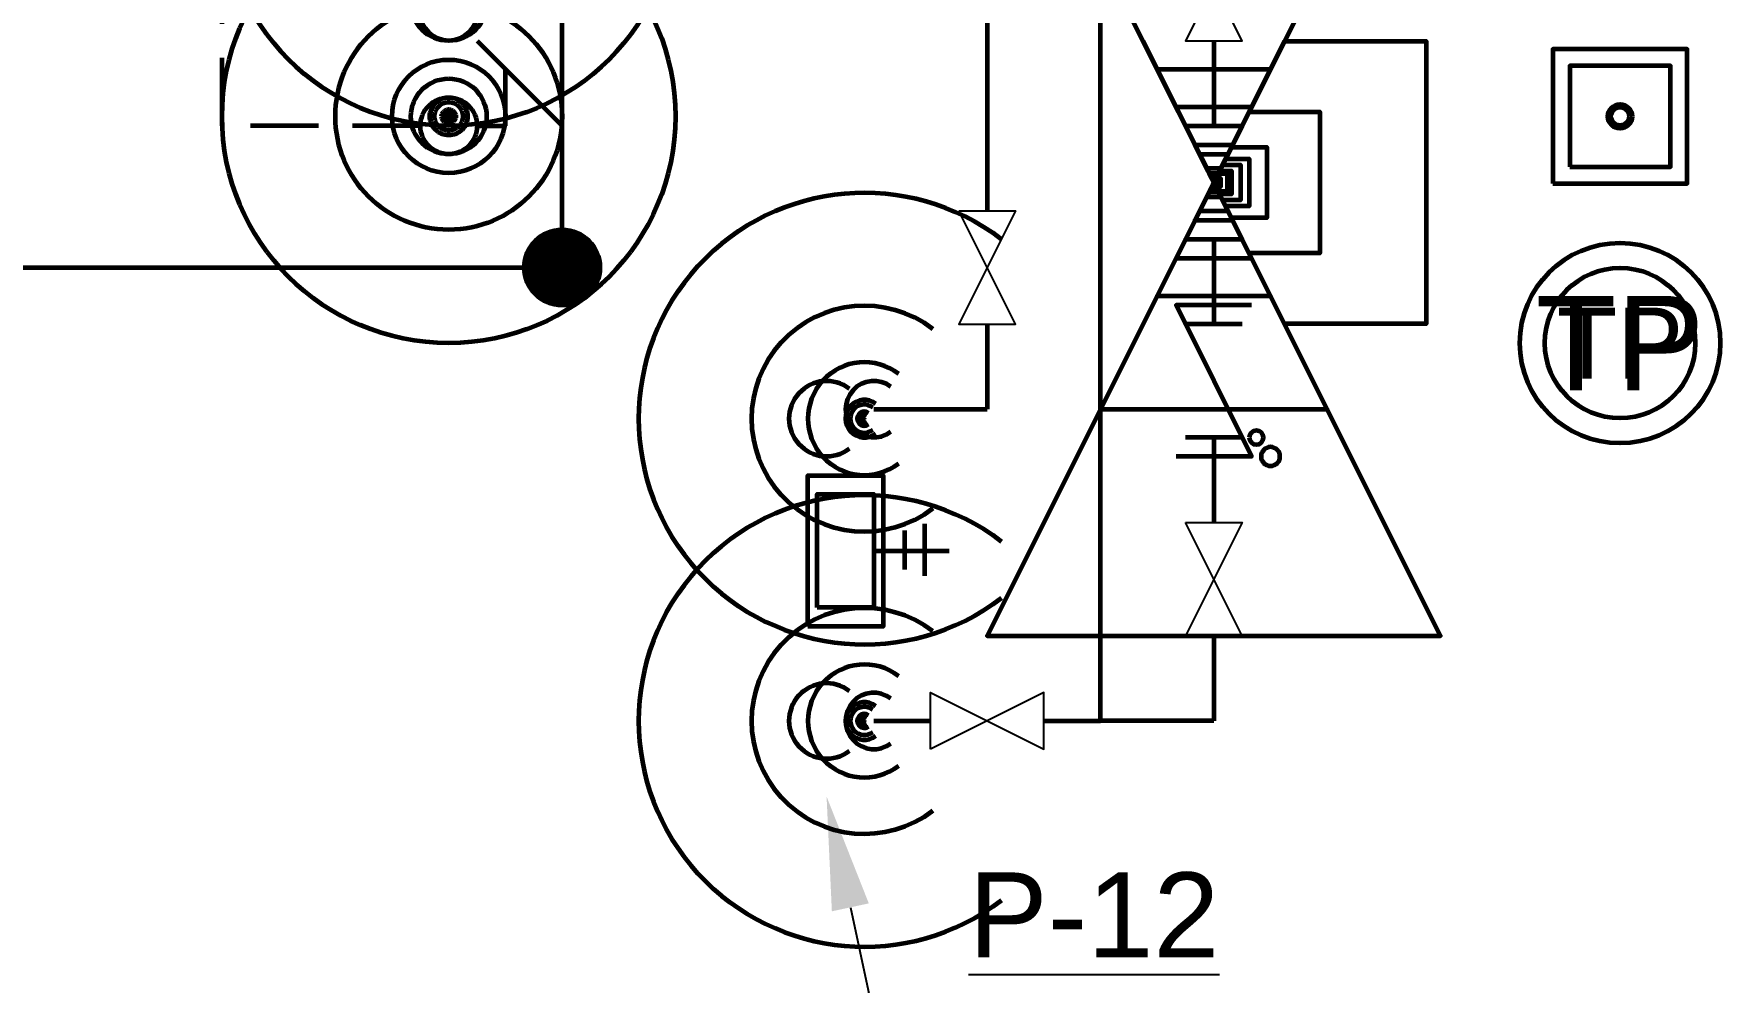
# Model space of a CAD drawing. Extents: x -3956 to 1666, y -2601 to 1886.
# Drawn here: x -2807.9 to -2629.4, y -1783.9 to -1683.5 of the extents above; entities that cross this region are included whole.
import ezdxf
from ezdxf.enums import TextEntityAlignment as Align

# ---------------------------------------------------------------- set-up
doc = ezdxf.new("R2010")
doc.units = 0
doc.header["$LTSCALE"] = 36
doc.header["$MEASUREMENT"] = 0
doc.linetypes.add('VENT', pattern=[0.30000000000000004, 0.2, -0.1])
doc.layers.add('G-ANNO-TEXT', color=70, linetype='Continuous')
for name, color, linetype, lineweight in [('P-CW-N', 4, 'Continuous', 60), ('P-CW-N @ 1 (1)', 4, 'Continuous', 60), ('P-CW-N @ 1 (2)', 4, 'Continuous', 60), ('P-CW-N @ 12', 4, 'Continuous', 60), ('P-CW-N @ 128', 4, 'Continuous', 60), ('P-CW-N @ 16', 4, 'Continuous', 60), ('P-CW-N @ 192', 4, 'Continuous', 60), ('P-CW-N @ 2', 4, 'Continuous', 60), ('P-CW-N @ 24', 4, 'Continuous', 60), ('P-CW-N @ 384', 4, 'Continuous', 60), ('P-CW-N @ 4', 4, 'Continuous', 60), ('P-CW-N @ 48', 4, 'Continuous', 60), ('P-CW-N @ 64', 4, 'Continuous', 60), ('P-CW-N @ 768', 4, 'Continuous', 60), ('P-CW-N @ 8', 4, 'Continuous', 60), ('P-CW-N @ 96', 4, 'Continuous', 60), ('P-HW-N', 1, 'Continuous', 60), ('P-HW-N @ 1 (1)', 1, 'Continuous', 60), ('P-HW-N @ 1 (2)', 1, 'Continuous', 60), ('P-HW-N @ 12', 1, 'Continuous', 60), ('P-HW-N @ 128', 1, 'Continuous', 60), ('P-HW-N @ 16', 1, 'Continuous', 60), ('P-HW-N @ 192', 1, 'Continuous', 60), ('P-HW-N @ 2', 1, 'Continuous', 60), ('P-HW-N @ 24', 1, 'Continuous', 60), ('P-HW-N @ 384', 1, 'Continuous', 60), ('P-HW-N @ 4', 1, 'Continuous', 60), ('P-HW-N @ 48', 1, 'Continuous', 60), ('P-HW-N @ 64', 1, 'Continuous', 60), ('P-HW-N @ 768', 1, 'Continuous', 60), ('P-HW-N @ 8', 1, 'Continuous', 60), ('P-HW-N @ 96', 1, 'Continuous', 60), ('P-HWC-N', 2, 'Continuous', 60), ('P-HWC-N @ 1 (1)', 2, 'Continuous', 60), ('P-HWC-N @ 1 (2)', 2, 'Continuous', 60), ('P-HWC-N @ 12', 2, 'Continuous', 60), ('P-HWC-N @ 128', 2, 'Continuous', 60), ('P-HWC-N @ 16', 2, 'Continuous', 60), ('P-HWC-N @ 192', 2, 'Continuous', 60), ('P-HWC-N @ 2', 2, 'Continuous', 60), ('P-HWC-N @ 24', 2, 'Continuous', 60), ('P-HWC-N @ 384', 2, 'Continuous', 60), ('P-HWC-N @ 4', 2, 'Continuous', 60), ('P-HWC-N @ 48', 2, 'Continuous', 60), ('P-HWC-N @ 64', 2, 'Continuous', 60), ('P-HWC-N @ 768', 2, 'Continuous', 60), ('P-HWC-N @ 8', 2, 'Continuous', 60), ('P-HWC-N @ 96', 2, 'Continuous', 60), ('P-SAN-N', 6, 'Continuous', 60), ('P-SAN-N @ 1 (1)', 6, 'Continuous', 60), ('P-SAN-N @ 1 (2)', 6, 'Continuous', 60), ('P-SAN-N @ 12', 6, 'Continuous', 60), ('P-SAN-N @ 128', 6, 'Continuous', 60), ('P-SAN-N @ 16', 6, 'Continuous', 60), ('P-SAN-N @ 192', 6, 'Continuous', 60), ('P-SAN-N @ 2', 6, 'Continuous', 60), ('P-SAN-N @ 24', 6, 'Continuous', 60), ('P-SAN-N @ 384', 6, 'Continuous', 60), ('P-SAN-N @ 4', 6, 'Continuous', 60), ('P-SAN-N @ 48', 6, 'Continuous', 60), ('P-SAN-N @ 64', 6, 'Continuous', 60), ('P-SAN-N @ 768', 6, 'Continuous', 60), ('P-SAN-N @ 8', 6, 'Continuous', 60), ('P-SAN-N @ 96', 6, 'Continuous', 60), ('P-SANV-N', 5, 'VENT', 60), ('P-SANV-N @ 1 (1)', 5, 'VENT', 60), ('P-SANV-N @ 1 (2)', 5, 'VENT', 60), ('P-SANV-N @ 12', 5, 'VENT', 60), ('P-SANV-N @ 128', 5, 'VENT', 60), ('P-SANV-N @ 16', 5, 'VENT', 60), ('P-SANV-N @ 192', 5, 'VENT', 60), ('P-SANV-N @ 2', 5, 'VENT', 60), ('P-SANV-N @ 24', 5, 'VENT', 60), ('P-SANV-N @ 384', 5, 'VENT', 60), ('P-SANV-N @ 4', 5, 'VENT', 60), ('P-SANV-N @ 48', 5, 'VENT', 60), ('P-SANV-N @ 64', 5, 'VENT', 60), ('P-SANV-N @ 768', 5, 'VENT', 60), ('P-SANV-N @ 8', 5, 'VENT', 60), ('P-SANV-N @ 96', 5, 'VENT', 60)]:
    doc.layers.add(name, color=color, linetype=linetype, lineweight=lineweight)
doc.styles.add('Arial', font='arial.ttf')

# ---------------------------------------------------------------- blocks, each defined once
blk = doc.blocks.new('*U17')
at = {"linetype": 'Continuous'}
blk.add_lwpolyline([(-0.05555774199920424, -0.05555774199920421), (0.05555774199920421, -0.05555774199920424), (0.05555774199920425, 0.05555774199920421), (-0.05555774199920416, 0.05555774199920427)], close=True, dxfattribs=at)
at = {"color": 7, "linetype": 'Continuous'}
blk.add_circle((0, 0), 0.01, dxfattribs=at)
blk = doc.blocks.new('*U1416')
at = {"layer": 'P-SAN-N @ 128', "xscale": 128, "yscale": 128, "zscale": 128}
blk.add_blockref('*U17', (-2640.000000014937, -1692.257198477003), dxfattribs=at)
at = {"layer": 'P-SAN-N @ 96', "xscale": 96, "yscale": 96, "zscale": 96}
blk.add_blockref('*U17', (-2640.000000014937, -1692.257198477003), dxfattribs=at)
blk = doc.blocks.new('*U26')
at = {"linetype": 'Continuous'}
blk.add_circle((0, 0), 0.08288711157735473, dxfattribs=at)
at = {"layer": 'G-ANNO-TEXT', "linetype": 'Continuous', "style": 'Arial'}
blk.add_text('TP', height=0.078125, dxfattribs=at).set_placement((0, 0), align=Align.MIDDLE)
blk = doc.blocks.new('*U1418')
at = {"layer": 'P-SAN-N @ 128', "xscale": 128, "yscale": 128, "zscale": 128}
blk.add_blockref('*U26', (-2640.000000014937, -1716.257198477003), dxfattribs=at)
at = {"layer": 'P-SAN-N @ 96', "xscale": 96, "yscale": 96, "zscale": 96}
blk.add_blockref('*U26', (-2640.000000014937, -1716.257198477003), dxfattribs=at)
blk = doc.blocks.new('*U24')
h = blk.add_hatch()
h.set_pattern_fill('ANSI31', color=256, scale=0.025, angle=135)
h.set_pattern_definition([(180, (0, 0), (-4.336808689942018e-19, -0.003125), [])])
edge = h.paths.add_edge_path()
edge.add_arc((-3.469446951953614e-18, -6.938893903907228e-18), 0.03125000000000001, 0, 360)
blk.add_circle((0, 0), 0.03125)
blk = doc.blocks.new('*U1492')
at = {"layer": 'P-SAN-N @ 128', "xscale": 128, "yscale": 128, "zscale": 128}
blk.add_blockref('*U24', (-2752.000000014937, -1708.257198477003), dxfattribs=at)
at = {"layer": 'P-SAN-N @ 96', "xscale": 96, "yscale": 96, "zscale": 96}
blk.add_blockref('*U24', (-2752.000000014937, -1708.257198477003), dxfattribs=at)
blk = doc.blocks.new('*U41')
at = {"linetype": 'Continuous'}
for p, q in [((1.000000000001e-06, 0.03125), (1.000000000001e-06, 0.08564697334713617)), ((-0.02242570140196611, 0.06523007362366245), (0.02056475370833223, 0.06523007362366245))]:
    blk.add_line(p, q, dxfattribs=at)
blk.add_lwpolyline([(0.0625, -0.03125), (-0.062498, -0.03125), (-0.062498, 0.03125), (0.0625, 0.03125)], close=True, dxfattribs=at)
blk = doc.blocks.new('*U1494')
at = {"layer": 'P-HW-N @ 128', "xscale": 128, "yscale": 128, "zscale": 128, "rotation": 270}
blk.add_blockref('*U41', (-2722.000000014937, -1738.257102477003), dxfattribs=at)
at = {"layer": 'P-HW-N @ 96', "xscale": 96, "yscale": 96, "zscale": 96, "rotation": 270}
blk.add_blockref('*U41', (-2722.000000014937, -1738.257102477003), dxfattribs=at)
blk = doc.blocks.new('*U13')
at = {"linetype": 'Continuous'}
blk.add_arc((0, 0), 0.03111555437015312, 232.5669694738212, 127.4330305261797, dxfattribs=at)
blk = doc.blocks.new('*U1505')
at = {"layer": 'P-CW-N @ 1 (1)', "rotation": 180}
blk.add_blockref('*U13', (-2720.000000014937, -1724.257198477003), dxfattribs=at)
at = {"layer": 'P-CW-N @ 1 (2)', "rotation": 180}
blk.add_blockref('*U13', (-2720.000000014937, -1724.257198477003), dxfattribs=at)
at = {"layer": 'P-CW-N @ 12', "xscale": 12, "yscale": 12, "zscale": 12, "rotation": 180}
blk.add_blockref('*U13', (-2720.000000014937, -1724.257198477003), dxfattribs=at)
at = {"layer": 'P-CW-N @ 128', "xscale": 128, "yscale": 128, "zscale": 128, "rotation": 180}
blk.add_blockref('*U13', (-2724.000000014937, -1724.257198477003), dxfattribs=at)
at = {"layer": 'P-CW-N @ 16', "xscale": 16, "yscale": 16, "zscale": 16, "rotation": 180}
blk.add_blockref('*U13', (-2720.000000014937, -1724.257198477003), dxfattribs=at)
at = {"layer": 'P-CW-N @ 192', "xscale": 192, "yscale": 192, "zscale": 192, "rotation": 180}
blk.add_blockref('*U13', (-2720.000000014937, -1724.257198477003), dxfattribs=at)
at = {"layer": 'P-CW-N @ 2', "xscale": 2, "yscale": 2, "zscale": 2, "rotation": 180}
blk.add_blockref('*U13', (-2720.000000014937, -1724.257198477003), dxfattribs=at)
at = {"layer": 'P-CW-N @ 24', "xscale": 24, "yscale": 24, "zscale": 24, "rotation": 180}
blk.add_blockref('*U13', (-2720.000000014937, -1724.257198477003), dxfattribs=at)
at = {"layer": 'P-CW-N @ 384', "xscale": 384, "yscale": 384, "zscale": 384, "rotation": 180}
blk.add_blockref('*U13', (-2720.000000014937, -1724.257198477003), dxfattribs=at)
at = {"layer": 'P-CW-N @ 4', "xscale": 4, "yscale": 4, "zscale": 4, "rotation": 180}
blk.add_blockref('*U13', (-2720.000000014937, -1724.257198477003), dxfattribs=at)
at = {"layer": 'P-CW-N @ 48', "xscale": 48, "yscale": 48, "zscale": 48, "rotation": 180}
blk.add_blockref('*U13', (-2720.000000014937, -1724.257198477003), dxfattribs=at)
at = {"layer": 'P-CW-N @ 64', "xscale": 64, "yscale": 64, "zscale": 64, "rotation": 180}
blk.add_blockref('*U13', (-2720.000000014937, -1724.257198477003), dxfattribs=at)
at = {"layer": 'P-CW-N @ 768', "xscale": 768, "yscale": 768, "zscale": 768, "rotation": 180}
blk.add_blockref('*U13', (-2720.000000014937, -1724.257198477003), dxfattribs=at)
at = {"layer": 'P-CW-N @ 8', "xscale": 8, "yscale": 8, "zscale": 8, "rotation": 180}
blk.add_blockref('*U13', (-2720.000000014937, -1724.257198477003), dxfattribs=at)
at = {"layer": 'P-CW-N @ 96', "xscale": 96, "yscale": 96, "zscale": 96, "rotation": 180}
blk.add_blockref('*U13', (-2719.000000014937, -1723.257198477003), dxfattribs=at)
blk = doc.blocks.new('*U1506')
at = {"layer": 'P-HW-N @ 1 (1)', "rotation": 180}
blk.add_blockref('*U13', (-2720.000000014937, -1756.257198477003), dxfattribs=at)
at = {"layer": 'P-HW-N @ 1 (2)', "rotation": 180}
blk.add_blockref('*U13', (-2720.000000014937, -1756.257198477003), dxfattribs=at)
at = {"layer": 'P-HW-N @ 12', "xscale": 12, "yscale": 12, "zscale": 12, "rotation": 180}
blk.add_blockref('*U13', (-2720.000000014937, -1756.257198477003), dxfattribs=at)
at = {"layer": 'P-HW-N @ 128', "xscale": 128, "yscale": 128, "zscale": 128, "rotation": 180}
blk.add_blockref('*U13', (-2724.000000014937, -1756.257198477003), dxfattribs=at)
at = {"layer": 'P-HW-N @ 16', "xscale": 16, "yscale": 16, "zscale": 16, "rotation": 180}
blk.add_blockref('*U13', (-2720.000000014937, -1756.257198477003), dxfattribs=at)
at = {"layer": 'P-HW-N @ 192', "xscale": 192, "yscale": 192, "zscale": 192, "rotation": 180}
blk.add_blockref('*U13', (-2720.000000014937, -1756.257198477003), dxfattribs=at)
at = {"layer": 'P-HW-N @ 2', "xscale": 2, "yscale": 2, "zscale": 2, "rotation": 180}
blk.add_blockref('*U13', (-2720.000000014937, -1756.257198477003), dxfattribs=at)
at = {"layer": 'P-HW-N @ 24', "xscale": 24, "yscale": 24, "zscale": 24, "rotation": 180}
blk.add_blockref('*U13', (-2720.000000014937, -1756.257198477003), dxfattribs=at)
at = {"layer": 'P-HW-N @ 384', "xscale": 384, "yscale": 384, "zscale": 384, "rotation": 180}
blk.add_blockref('*U13', (-2720.000000014937, -1756.257198477003), dxfattribs=at)
at = {"layer": 'P-HW-N @ 4', "xscale": 4, "yscale": 4, "zscale": 4, "rotation": 180}
blk.add_blockref('*U13', (-2720.000000014937, -1756.257198477003), dxfattribs=at)
at = {"layer": 'P-HW-N @ 48', "xscale": 48, "yscale": 48, "zscale": 48, "rotation": 180}
blk.add_blockref('*U13', (-2720.000000014937, -1756.257198477003), dxfattribs=at)
at = {"layer": 'P-HW-N @ 64', "xscale": 64, "yscale": 64, "zscale": 64, "rotation": 180}
blk.add_blockref('*U13', (-2720.000000014937, -1756.257198477003), dxfattribs=at)
at = {"layer": 'P-HW-N @ 768', "xscale": 768, "yscale": 768, "zscale": 768, "rotation": 180}
blk.add_blockref('*U13', (-2720.000000014937, -1756.257198477003), dxfattribs=at)
at = {"layer": 'P-HW-N @ 8', "xscale": 8, "yscale": 8, "zscale": 8, "rotation": 180}
blk.add_blockref('*U13', (-2720.000000014937, -1756.257198477003), dxfattribs=at)
at = {"layer": 'P-HW-N @ 96', "xscale": 96, "yscale": 96, "zscale": 96, "rotation": 180}
blk.add_blockref('*U13', (-2719.000000014937, -1756.257198477003), dxfattribs=at)
blk = doc.blocks.new('CHECK VALVE')
at = {"linetype": 'Continuous'}
blk.add_lwpolyline([(0.0625, 0.0625, 0, 0.02734375, 0), (0.004140429033668624, 0.0625, 0, 0, 0), (0.004140429033668624, 0.0625, 0, 0, 0), (-0.06249999999977263, 0.0625, 0, 0, 0)], format="xyseb", dxfattribs=at)
blk.add_lwpolyline([(0.0625, 0.03125), (0.0625, -0.03125), (-0.0625, 0.03125), (-0.0625, -0.03125)], dxfattribs=at)
blk.add_circle((-0.0625, 0.046875), 0.007812499999988433, dxfattribs=at)
blk = doc.blocks.new('*U1507')
at = {"layer": 'P-HWC-N @ 128', "xscale": -128, "yscale": 128, "zscale": 128, "rotation": 270}
blk.add_blockref('CHECK VALVE', (-2683.000000014937, -1720.257198477003), dxfattribs=at)
at = {"layer": 'P-HWC-N @ 96', "xscale": -96, "yscale": 96, "zscale": 96, "rotation": 270}
blk.add_blockref('CHECK VALVE', (-2683.000000014937, -1720.257198477003), dxfattribs=at)
blk = doc.blocks.new('*U42')
at = {"linetype": 'Continuous'}
for points in [[(-0.01950223899833947, -0.009751119128395658), (-0.06250000047529625, -0.03124999904940751), (-0.06249999952470375, 0.03125000095059249), (-0.01950223850397403, 0.009751119622759319)], [(0.01950223850397226, -0.009751119622759319), (0.06249999952470375, -0.03125000095059249), (0.06250000047529625, 0.03124999904940751), (0.0195022389983377, 0.009751119128395658)], [(-0.01950223850397423, 0.00975111962275942), (-0.01950223850397423, 0.02925335812675912), (0.0195022389983379, 0.02925335812675912), (0.0195022389983379, 0.00975111912839576)], [(-0.01950223850397562, -0.009751119622759222), (4.943599696272116e-10, -4.943635590677493e-10), (-0.01950223800961018, 0.009751119128395755)], [(0.01950223899833789, 0.009751119128395757), (4.943647435862175e-10, -4.943635590677493e-10), (0.01950223949270333, -0.00975111962275922)]]:
    blk.add_lwpolyline(points, dxfattribs=at)
blk = doc.blocks.new('*U1508')
at = {"layer": 'P-HWC-N @ 1 (1)', "rotation": 270}
blk.add_blockref('*U42', (-2682.999999967478, -1699.257198477003), dxfattribs=at)
at = {"layer": 'P-HWC-N @ 1 (2)', "rotation": 270}
blk.add_blockref('*U42', (-2682.999999967478, -1699.257198477003), dxfattribs=at)
at = {"layer": 'P-HWC-N @ 12', "xscale": 12, "yscale": 12, "zscale": 12, "rotation": 270}
blk.add_blockref('*U42', (-2682.999999967478, -1699.257198477003), dxfattribs=at)
at = {"layer": 'P-HWC-N @ 128', "xscale": 128, "yscale": 128, "zscale": 128, "rotation": 270}
blk.add_blockref('*U42', (-2682.999999967478, -1699.257198477003), dxfattribs=at)
at = {"layer": 'P-HWC-N @ 16', "xscale": 16, "yscale": 16, "zscale": 16, "rotation": 270}
blk.add_blockref('*U42', (-2682.999999967478, -1699.257198477003), dxfattribs=at)
at = {"layer": 'P-HWC-N @ 192', "xscale": 192, "yscale": 192, "zscale": 192, "rotation": 270}
blk.add_blockref('*U42', (-2682.999999967478, -1699.257198477003), dxfattribs=at)
at = {"layer": 'P-HWC-N @ 2', "xscale": 2, "yscale": 2, "zscale": 2, "rotation": 270}
blk.add_blockref('*U42', (-2682.999999967478, -1699.257198477003), dxfattribs=at)
at = {"layer": 'P-HWC-N @ 24', "xscale": 24, "yscale": 24, "zscale": 24, "rotation": 270}
blk.add_blockref('*U42', (-2682.999999967478, -1699.257198477003), dxfattribs=at)
at = {"layer": 'P-HWC-N @ 384', "xscale": 384, "yscale": 384, "zscale": 384, "rotation": 270}
blk.add_blockref('*U42', (-2682.999999967478, -1699.257198477003), dxfattribs=at)
at = {"layer": 'P-HWC-N @ 4', "xscale": 4, "yscale": 4, "zscale": 4, "rotation": 270}
blk.add_blockref('*U42', (-2682.999999967478, -1699.257198477003), dxfattribs=at)
at = {"layer": 'P-HWC-N @ 48', "xscale": 48, "yscale": 48, "zscale": 48, "rotation": 270}
blk.add_blockref('*U42', (-2682.999999967478, -1699.257198477003), dxfattribs=at)
at = {"layer": 'P-HWC-N @ 64', "xscale": 64, "yscale": 64, "zscale": 64, "rotation": 270}
blk.add_blockref('*U42', (-2682.999999967478, -1699.257198477003), dxfattribs=at)
at = {"layer": 'P-HWC-N @ 768', "xscale": 768, "yscale": 768, "zscale": 768, "rotation": 270}
blk.add_blockref('*U42', (-2682.999999967478, -1699.257198477003), dxfattribs=at)
at = {"layer": 'P-HWC-N @ 8', "xscale": 8, "yscale": 8, "zscale": 8, "rotation": 270}
blk.add_blockref('*U42', (-2682.999999967478, -1699.257198477003), dxfattribs=at)
at = {"layer": 'P-HWC-N @ 96', "xscale": 96, "yscale": 96, "zscale": 96, "rotation": 270}
blk.add_blockref('*U42', (-2682.999999967478, -1699.257198477003), dxfattribs=at)
blk = doc.blocks.new('*U7')
blk.add_circle((0, 0), 0.03125)
blk = doc.blocks.new('*U1514')
at = {"layer": 'P-SAN-N @ 1 (1)'}
blk.add_blockref('*U7', (-2764.000000014937, -1669.257198477003), dxfattribs=at)
at = {"layer": 'P-SAN-N @ 1 (2)'}
blk.add_blockref('*U7', (-2764.000000014937, -1669.257198477003), dxfattribs=at)
at = {"layer": 'P-SAN-N @ 12', "xscale": 12, "yscale": 12, "zscale": 12}
blk.add_blockref('*U7', (-2764.000000014937, -1669.257198477003), dxfattribs=at)
at = {"layer": 'P-SAN-N @ 128', "xscale": 128, "yscale": 128, "zscale": 128}
blk.add_blockref('*U7', (-2764.000000014937, -1680.257198477003), dxfattribs=at)
at = {"layer": 'P-SAN-N @ 16', "xscale": 16, "yscale": 16, "zscale": 16}
blk.add_blockref('*U7', (-2764.000000014937, -1669.257198477003), dxfattribs=at)
at = {"layer": 'P-SAN-N @ 192', "xscale": 192, "yscale": 192, "zscale": 192}
blk.add_blockref('*U7', (-2764.000000014937, -1669.257198477003), dxfattribs=at)
at = {"layer": 'P-SAN-N @ 2', "xscale": 2, "yscale": 2, "zscale": 2}
blk.add_blockref('*U7', (-2764.000000014937, -1669.257198477003), dxfattribs=at)
at = {"layer": 'P-SAN-N @ 24', "xscale": 24, "yscale": 24, "zscale": 24}
blk.add_blockref('*U7', (-2764.000000014937, -1669.257198477003), dxfattribs=at)
at = {"layer": 'P-SAN-N @ 384', "xscale": 384, "yscale": 384, "zscale": 384}
blk.add_blockref('*U7', (-2764.000000014937, -1669.257198477003), dxfattribs=at)
at = {"layer": 'P-SAN-N @ 4', "xscale": 4, "yscale": 4, "zscale": 4}
blk.add_blockref('*U7', (-2764.000000014937, -1669.257198477003), dxfattribs=at)
at = {"layer": 'P-SAN-N @ 48', "xscale": 48, "yscale": 48, "zscale": 48}
blk.add_blockref('*U7', (-2764.000000014937, -1669.257198477003), dxfattribs=at)
at = {"layer": 'P-SAN-N @ 64', "xscale": 64, "yscale": 64, "zscale": 64}
blk.add_blockref('*U7', (-2764.000000014937, -1669.257198477003), dxfattribs=at)
at = {"layer": 'P-SAN-N @ 768', "xscale": 768, "yscale": 768, "zscale": 768}
blk.add_blockref('*U7', (-2764.000000014937, -1669.257198477003), dxfattribs=at)
at = {"layer": 'P-SAN-N @ 8', "xscale": 8, "yscale": 8, "zscale": 8}
blk.add_blockref('*U7', (-2764.000000014937, -1669.257198477003), dxfattribs=at)
at = {"layer": 'P-SAN-N @ 96', "xscale": 96, "yscale": 96, "zscale": 96}
blk.add_blockref('*U7', (-2764.000000014937, -1681.257198477003), dxfattribs=at)
blk = doc.blocks.new('*U1515')
at = {"layer": 'P-SANV-N @ 1 (1)'}
blk.add_blockref('*U7', (-2764.000000014937, -1692.257198477003), dxfattribs=at)
at = {"layer": 'P-SANV-N @ 1 (2)'}
blk.add_blockref('*U7', (-2764.000000014937, -1692.257198477003), dxfattribs=at)
at = {"layer": 'P-SANV-N @ 12', "xscale": 12, "yscale": 12, "zscale": 12}
blk.add_blockref('*U7', (-2764.000000014937, -1692.257198477003), dxfattribs=at)
at = {"layer": 'P-SANV-N @ 128', "xscale": 128, "yscale": 128, "zscale": 128}
blk.add_blockref('*U7', (-2764.000000014937, -1692.257198477003), dxfattribs=at)
at = {"layer": 'P-SANV-N @ 16', "xscale": 16, "yscale": 16, "zscale": 16}
blk.add_blockref('*U7', (-2764.000000014937, -1692.257198477003), dxfattribs=at)
at = {"layer": 'P-SANV-N @ 192', "xscale": 192, "yscale": 192, "zscale": 192}
blk.add_blockref('*U7', (-2764.000000014937, -1692.257198477003), dxfattribs=at)
at = {"layer": 'P-SANV-N @ 2', "xscale": 2, "yscale": 2, "zscale": 2}
blk.add_blockref('*U7', (-2764.000000014937, -1692.257198477003), dxfattribs=at)
at = {"layer": 'P-SANV-N @ 24', "xscale": 24, "yscale": 24, "zscale": 24}
blk.add_blockref('*U7', (-2764.000000014937, -1692.257198477003), dxfattribs=at)
at = {"layer": 'P-SANV-N @ 384', "xscale": 384, "yscale": 384, "zscale": 384}
blk.add_blockref('*U7', (-2764.000000014937, -1692.257198477003), dxfattribs=at)
at = {"layer": 'P-SANV-N @ 4', "xscale": 4, "yscale": 4, "zscale": 4}
blk.add_blockref('*U7', (-2764.000000014937, -1692.257198477003), dxfattribs=at)
at = {"layer": 'P-SANV-N @ 48', "xscale": 48, "yscale": 48, "zscale": 48}
blk.add_blockref('*U7', (-2764.000000014937, -1692.257198477003), dxfattribs=at)
at = {"layer": 'P-SANV-N @ 64', "xscale": 64, "yscale": 64, "zscale": 64}
blk.add_blockref('*U7', (-2764.000000014937, -1692.257198477003), dxfattribs=at)
at = {"layer": 'P-SANV-N @ 768', "xscale": 768, "yscale": 768, "zscale": 768}
blk.add_blockref('*U7', (-2764.000000014937, -1692.257198477003), dxfattribs=at)
at = {"layer": 'P-SANV-N @ 8', "xscale": 8, "yscale": 8, "zscale": 8}
blk.add_blockref('*U7', (-2764.000000014937, -1692.257198477003), dxfattribs=at)
at = {"layer": 'P-SANV-N @ 96', "xscale": 96, "yscale": 96, "zscale": 96}
blk.add_blockref('*U7', (-2764.000000014937, -1693.257198477003), dxfattribs=at)

msp = doc.modelspace()

# ---------------------------------------------------------------- linework, layer by layer
at = {"linetype": 'Continuous'}
for points in [[(-2686.000000014928, -1672.257198477025), (-2680.000000014945, -1672.257198477025), (-2686.000000014928, -1684.257198477003), (-2680.000000014945, -1684.257198477003), (-2686.000000014928, -1672.257198477025)], [(-2710.000000014928, -1702.257198477025), (-2704.000000014945, -1702.257198477025), (-2710.000000014928, -1714.257198477003), (-2704.000000014945, -1714.257198477003), (-2710.000000014928, -1702.257198477025)], [(-2686.000000014928, -1735.257198477025), (-2680.000000014945, -1735.257198477025), (-2686.000000014928, -1747.257198477003), (-2680.000000014945, -1747.257198477003), (-2686.000000014928, -1735.257198477025)], [(-2713.000000014915, -1759.257198476995), (-2713.000000014915, -1753.257198477012), (-2701.000000014937, -1759.257198476995), (-2701.000000014937, -1753.257198477012), (-2713.000000014915, -1759.257198476995)]]:
    msp.add_lwpolyline(points, dxfattribs=at)
at = {"layer": 'G-ANNO-TEXT'}
msp.add_lwpolyline([(-2721.485650950166, -1775.990827445932), (-2712.000000014937, -1820.257198477003), (-2668.000000014937, -1820.257198477003)], dxfattribs=at)
msp.add_solid([(-2723.441255778321, -1776.409885623394), (-2724.000000014937, -1764.257198477003), (-2719.530046122011, -1775.571769268471)], dxfattribs=at)
at = {"layer": 'P-CW-N'}
for p, q in [((-2707.000000014937, -1624.257198477003), (-2707.000000014937, -1702.257198477003)), ((-2707.000000014937, -1714.257198477003), (-2707.000000014937, -1723.257198477003)), ((-2719.000000014937, -1723.257198477003), (-2707.000000014937, -1723.257198477003))]:
    msp.add_line(p, q, dxfattribs=at)
at = {"layer": 'P-HW-N'}
for p, q in [((-2695.000000014937, -1756.257198477003), (-2695.000000014937, -1642.257198477003)), ((-2719.000000014937, -1756.257198477003), (-2713.000000014937, -1756.257198477003)), ((-2701.000000014937, -1756.257198477003), (-2695.000000014937, -1756.257198477003))]:
    msp.add_line(p, q, dxfattribs=at)
at = {"layer": 'P-HWC-N'}
for p, q in [((-2683.000000014937, -1684.257198477003), (-2683.000000014937, -1693.257198477003)), ((-2683.000000014937, -1705.257198477003), (-2683.000000014937, -1714.257198477003)), ((-2683.000000014937, -1726.257198477003), (-2683.000000014937, -1735.257198477003)), ((-2683.000000014937, -1747.257198477003), (-2683.000000014937, -1756.257198477003)), ((-2683.000000014937, -1756.257198477003), (-2695.000000014937, -1756.257198477003))]:
    msp.add_line(p, q, dxfattribs=at)
at = {"layer": 'P-SAN-N'}
for p, q in [((-2752.000000014937, -1705.257198477003), (-2752.000000014937, -1597.257198477003)), ((-2761.000000014937, -1684.257198477003), (-2752.000000014937, -1693.257198477003)), ((-2884.000000014937, -1708.257198477003), (-2755.000000014937, -1708.257198477003))]:
    msp.add_line(p, q, dxfattribs=at)
at = {"layer": 'P-SANV-N'}
for p, q in [((-2788.000000014937, -1693.257198477003), (-2788.000000014937, -1612.257198477003)), ((-2758.000000014937, -1693.257198477003), (-2758.000000014937, -1687.257198477003)), ((-2767.000000014937, -1693.257198477003), (-2788.000000014937, -1693.257198477003)), ((-2761.000000014937, -1693.257198477003), (-2758.000000014937, -1693.257198477003))]:
    msp.add_line(p, q, dxfattribs=at)

# ---------------------------------------------------------------- block references
at = {"layer": 'P-CW-N'}
msp.add_blockref('*U1505', (0, 0), dxfattribs=at)
at = {"layer": 'P-HW-N'}
for name in ['*U1506', '*U1494']:
    msp.add_blockref(name, (0, 0), dxfattribs=at)
at = {"layer": 'P-HWC-N'}
for name in ['*U1508', '*U1507']:
    msp.add_blockref(name, (0, 0), dxfattribs=at)
at = {"layer": 'P-SAN-N'}
for name in ['*U1514', '*U1416', '*U1492', '*U1418']:
    msp.add_blockref(name, (0, 0), dxfattribs=at)
at = {"layer": 'P-SANV-N'}
msp.add_blockref('*U1515', (0, 0), dxfattribs=at)

# ---------------------------------------------------------------- texts
at = {"layer": 'G-ANNO-TEXT', "style": 'Arial'}
msp.add_text('%%UP-12', height=9, dxfattribs=at).set_placement((-2708.969986372372, -1781.294033401969))

doc.saveas('drawing.dxf')
